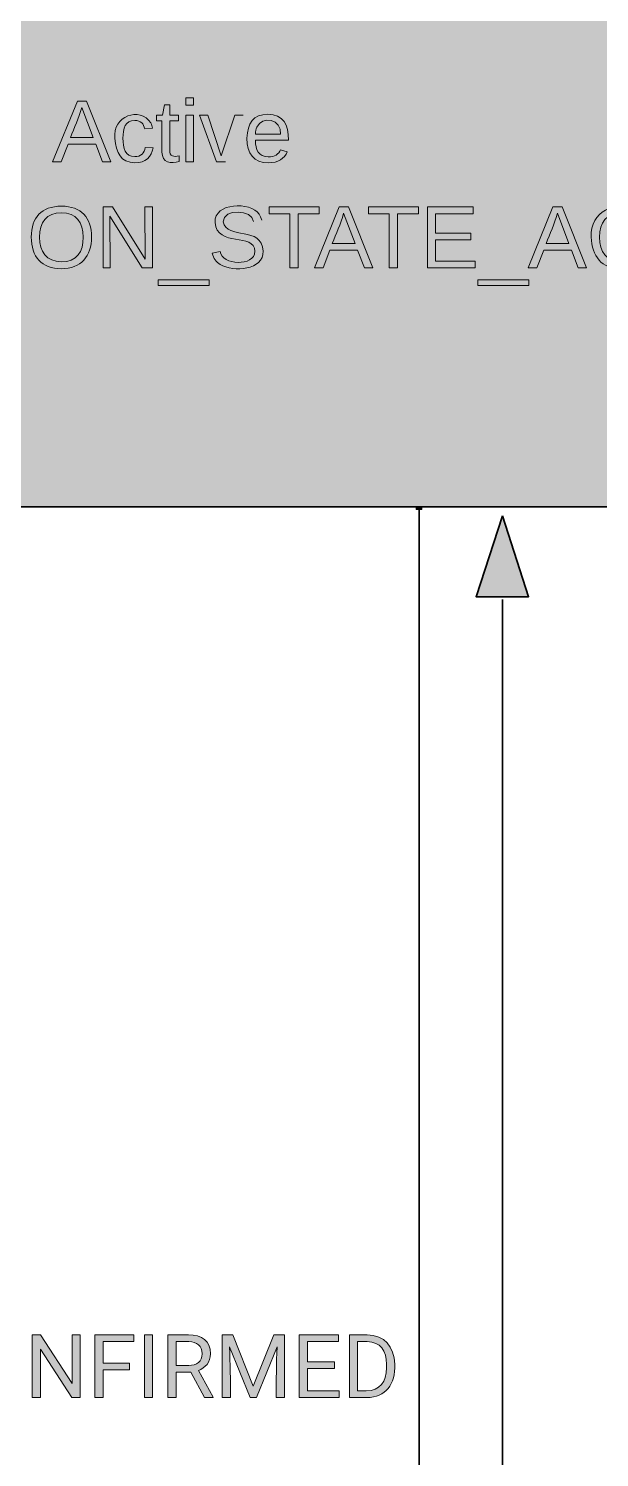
# Model space of a CAD drawing. Extents: x 3 to 1760, y 20 to 1040.
# Drawn here: x 389.2 to 489.8, y 562.4 to 814.2 of the extents above; entities that cross this region are included whole.
import ezdxf

# ---------------------------------------------------------------- set-up
doc = ezdxf.new("R2010")
doc.units = 0
doc.header["$MEASUREMENT"] = 0
doc.layers.add('Layer 1', color=7, linetype='Continuous', lineweight=0)

# ---------------------------------------------------------------- blocks, each defined once
blk = doc.blocks.new('Block_2')
at = {"layer": 'Layer 1'}
for points, knots in [([(402.22, 790.72), (402.22, 790.72), (401.01, 793.83), (401.01, 793.83), (401.01, 793.83), (396.13, 793.83), (396.13, 793.83), (396.13, 793.83), (394.92, 790.72), (394.92, 790.72), (394.92, 790.72), (393.41, 790.72), (393.41, 790.72), (393.41, 790.72), (397.77, 801.44), (397.77, 801.44), (397.77, 801.44), (399.41, 801.44), (399.41, 801.44), (399.41, 801.44), (403.69, 790.72), (403.69, 790.72), (403.69, 790.72), (402.22, 790.72), (402.22, 790.72)], [0, 0, 0, 0, 1, 1, 1, 2, 2, 2, 3, 3, 3, 4, 4, 4, 5, 5, 5, 6, 6, 6, 7, 7, 7, 8, 8, 8, 8]), ([(416.87, 800.7), (416.87, 800.7), (416.87, 802), (416.87, 802), (416.87, 802), (418.25, 802), (418.25, 802), (418.25, 802), (418.25, 800.7), (418.25, 800.7), (418.25, 800.7), (416.87, 800.7), (416.87, 800.7)], [0, 0, 0, 0, 1, 1, 1, 2, 2, 2, 3, 3, 3, 4, 4, 4, 4]), ([(400.58, 795), (400.58, 795), (398.55, 800.31), (398.55, 800.31), (398.03, 798.37), (397.21, 796.77), (396.56, 795), (396.56, 795), (400.58, 795), (400.58, 795)], [0, 0, 0, 0, 1, 1, 1, 2, 2, 2, 3, 3, 3, 3]), ([(407.88, 798.02), (406.15, 798.02), (405.81, 796.6), (405.81, 794.87), (405.81, 793.14), (406.2, 791.63), (407.88, 791.63), (408.92, 791.63), (409.65, 792.23), (409.74, 793.27), (409.74, 793.27), (411.12, 793.19), (411.12, 793.19), (410.86, 791.59), (409.78, 790.55), (407.93, 790.55), (405.38, 790.55), (404.64, 792.32), (404.38, 794.83), (403.95, 798.85), (408.75, 800.49), (410.73, 797.59), (410.91, 797.29), (410.95, 796.99), (411.04, 796.64), (411.04, 796.64), (409.65, 796.51), (409.65, 796.51), (409.48, 797.42), (408.96, 798.02), (407.88, 798.02)], [0, 0, 0, 0, 1, 1, 1, 2, 2, 2, 3, 3, 3, 4, 4, 4, 5, 5, 5, 6, 6, 6, 7, 7, 7, 8, 8, 8, 9, 9, 9, 10, 10, 10, 10]), ([(414.06, 792.75), (413.97, 791.72), (414.84, 791.5), (415.7, 791.8), (415.7, 791.8), (415.7, 790.77), (415.7, 790.77), (414.28, 790.33), (412.68, 790.55), (412.68, 792.45), (412.68, 792.45), (412.68, 797.94), (412.68, 797.94), (412.68, 797.94), (411.73, 797.94), (411.73, 797.94), (411.73, 797.94), (411.73, 798.93), (411.73, 798.93), (411.73, 798.93), (412.76, 798.93), (412.76, 798.93), (412.76, 798.93), (413.15, 800.79), (413.15, 800.79), (413.15, 800.79), (414.06, 800.79), (414.06, 800.79), (414.06, 800.79), (414.06, 798.93), (414.06, 798.93), (414.06, 798.93), (415.57, 798.93), (415.57, 798.93), (415.57, 798.93), (415.57, 797.94), (415.57, 797.94), (415.57, 797.94), (414.06, 797.94), (414.06, 797.94), (414.06, 797.94), (414.06, 792.75), (414.06, 792.75)], [0, 0, 0, 0, 1, 1, 1, 2, 2, 2, 3, 3, 3, 4, 4, 4, 5, 5, 5, 6, 6, 6, 7, 7, 7, 8, 8, 8, 9, 9, 9, 10, 10, 10, 11, 11, 11, 12, 12, 12, 13, 13, 13, 14, 14, 14, 14]), ([(416.87, 790.72), (416.87, 790.72), (416.87, 798.93), (416.87, 798.93), (416.87, 798.93), (418.25, 798.93), (418.25, 798.93), (418.25, 798.93), (418.25, 790.72), (418.25, 790.72), (418.25, 790.72), (416.87, 790.72), (416.87, 790.72)], [0, 0, 0, 0, 1, 1, 1, 2, 2, 2, 3, 3, 3, 4, 4, 4, 4]), ([(423.91, 790.72), (423.91, 790.72), (422.27, 790.72), (422.27, 790.72), (422.27, 790.72), (419.29, 798.93), (419.29, 798.93), (419.29, 798.93), (420.76, 798.93), (420.76, 798.93), (420.76, 798.93), (423.09, 791.8), (423.09, 791.8), (423.09, 791.8), (425.51, 798.93), (425.51, 798.93), (425.51, 798.93), (426.98, 798.93), (426.98, 798.93)], [0, 0, 0, 0, 1, 1, 1, 2, 2, 2, 3, 3, 3, 4, 4, 4, 5, 5, 5, 6, 6, 6, 6]), ([(431.34, 799.1), (434.07, 799.1), (435.06, 797.29), (434.97, 794.52), (434.97, 794.52), (429.14, 794.52), (429.14, 794.52), (429.14, 792.8), (429.75, 791.63), (431.43, 791.59), (432.55, 791.54), (433.29, 792.1), (433.55, 792.84), (433.55, 792.84), (434.76, 792.49), (434.76, 792.49), (434.28, 791.28), (433.16, 790.55), (431.43, 790.55), (428.93, 790.55), (427.63, 792.15), (427.67, 794.87), (427.72, 797.51), (428.8, 799.1), (431.34, 799.1)], [0, 0, 0, 0, 1, 1, 1, 2, 2, 2, 3, 3, 3, 4, 4, 4, 5, 5, 5, 6, 6, 6, 7, 7, 7, 8, 8, 8, 8]), ([(433.59, 795.6), (433.85, 798.2), (430.31, 798.93), (429.4, 796.81), (429.27, 796.51), (429.14, 796.08), (429.14, 795.6), (429.14, 795.6), (433.59, 795.6), (433.59, 795.6)], [0, 0, 0, 0, 1, 1, 1, 2, 2, 2, 3, 3, 3, 3])]:
    blk.add_open_spline(points, degree=3, knots=knots, dxfattribs=at)
blk = doc.blocks.new('Block_1')
at = {"layer": 'Layer 1'}
blk.add_blockref('Block_2', (0, 0), dxfattribs=at)
blk = doc.blocks.new('Block_4')
at = {"layer": 'Layer 1'}
for points, knots in [([(303.75, 780.22), (303.53, 782.3), (298.43, 782.56), (298.39, 780.14), (298.99, 776.9), (305.22, 779.53), (305.43, 774.99), (305.56, 771.62), (300.2, 771.23), (297.87, 772.62), (297.13, 773.05), (296.66, 773.74), (296.44, 774.6), (296.44, 774.6), (297.87, 774.91), (297.87, 774.91), (298.09, 772.49), (303.96, 772.19), (303.96, 774.95), (303.96, 778.32), (297.26, 775.56), (296.96, 780.05), (296.75, 783.59), (303.23, 783.68), (304.7, 781.52), (304.91, 781.22), (305.04, 780.83), (305.17, 780.44)], [0, 0, 0, 0, 1, 1, 1, 2, 2, 2, 3, 3, 3, 4, 4, 4, 5, 5, 5, 6, 6, 6, 7, 7, 7, 8, 8, 8, 9, 9, 9, 9]), ([(324.23, 777.72), (325.74, 777.5), (326.86, 776.72), (326.86, 775.08), (326.86, 771.32), (322.28, 772.14), (318.61, 772.06), (318.61, 772.06), (318.61, 782.77), (318.61, 782.77), (321.89, 782.64), (326.26, 783.51), (326.26, 780.18), (326.26, 778.75), (325.44, 778.02), (324.23, 777.72)], [0, 0, 0, 0, 1, 1, 1, 2, 2, 2, 3, 3, 3, 4, 4, 4, 5, 5, 5, 5]), ([(335.68, 780.22), (335.46, 782.3), (330.36, 782.56), (330.32, 780.14), (330.93, 776.9), (337.15, 779.53), (337.36, 774.99), (337.49, 771.62), (332.13, 771.23), (329.8, 772.62), (329.07, 773.05), (328.59, 773.74), (328.38, 774.6), (328.38, 774.6), (329.8, 774.91), (329.8, 774.91), (330.02, 772.49), (335.89, 772.19), (335.89, 774.95), (335.89, 778.32), (329.2, 775.56), (328.89, 780.05), (328.68, 783.59), (335.16, 783.68), (336.63, 781.52), (336.84, 781.22), (336.97, 780.83), (337.1, 780.44)], [0, 0, 0, 0, 1, 1, 1, 2, 2, 2, 3, 3, 3, 4, 4, 4, 5, 5, 5, 6, 6, 6, 7, 7, 7, 8, 8, 8, 9, 9, 9, 9]), ([(347.22, 779.79), (346.78, 781), (345.7, 781.73), (344.06, 781.73), (341.51, 781.73), (340.3, 780.01), (340.3, 777.46), (340.3, 774.86), (341.55, 773.09), (344.15, 773.09), (346.01, 773.09), (346.83, 774.13), (347.52, 775.34), (347.52, 775.34), (348.68, 774.73), (348.68, 774.73), (347.91, 773.09), (346.48, 771.88), (344.06, 771.88), (340.6, 771.88), (339.01, 774.04), (338.83, 777.46), (338.57, 781.95), (343.11, 784.07), (346.91, 782.25), (347.73, 781.86), (348.25, 781.13), (348.6, 780.27)], [0, 0, 0, 0, 1, 1, 1, 2, 2, 2, 3, 3, 3, 4, 4, 4, 5, 5, 5, 6, 6, 6, 7, 7, 7, 8, 8, 8, 9, 9, 9, 9]), ([(359.31, 779.7), (359.27, 777.93), (358.32, 776.94), (356.72, 776.68), (356.72, 776.68), (359.75, 772.06), (359.75, 772.06), (359.75, 772.06), (358.1, 772.06), (358.1, 772.06), (358.1, 772.06), (355.3, 776.51), (355.3, 776.51), (355.3, 776.51), (351.97, 776.51), (351.97, 776.51), (351.97, 776.51), (351.97, 772.06), (351.97, 772.06), (351.97, 772.06), (350.54, 772.06), (350.54, 772.06), (350.54, 772.06), (350.54, 782.77), (350.54, 782.77), (354.34, 782.64), (359.4, 783.68), (359.31, 779.7)], [0, 0, 0, 0, 1, 1, 1, 2, 2, 2, 3, 3, 3, 4, 4, 4, 5, 5, 5, 6, 6, 6, 7, 7, 7, 8, 8, 8, 9, 9, 9, 9]), ([(366.05, 782.77), (369.81, 782.73), (374.31, 783.42), (374.31, 779.53), (374.31, 776.16), (370.98, 776.07), (367.48, 776.25), (367.48, 776.25), (367.48, 772.06), (367.48, 772.06), (367.48, 772.06), (366.05, 772.06), (366.05, 772.06), (366.05, 772.06), (366.05, 782.77), (366.05, 782.77)], [0, 0, 0, 0, 1, 1, 1, 2, 2, 2, 3, 3, 3, 4, 4, 4, 5, 5, 5, 5]), ([(428.84, 780.22), (428.62, 782.3), (423.52, 782.56), (423.48, 780.14), (424.09, 776.9), (430.31, 779.53), (430.52, 774.99), (430.65, 771.62), (425.3, 771.23), (422.96, 772.62), (422.23, 773.05), (421.75, 773.74), (421.54, 774.6), (421.54, 774.6), (422.96, 774.91), (422.96, 774.91), (423.18, 772.49), (429.05, 772.19), (429.05, 774.95), (429.05, 778.32), (422.36, 775.56), (422.05, 780.05), (421.84, 783.59), (428.32, 783.68), (429.79, 781.52), (430.01, 781.22), (430.13, 780.83), (430.26, 780.44)], [0, 0, 0, 0, 1, 1, 1, 2, 2, 2, 3, 3, 3, 4, 4, 4, 5, 5, 5, 6, 6, 6, 7, 7, 7, 8, 8, 8, 9, 9, 9, 9]), ([(496.72, 779.79), (496.29, 781), (495.21, 781.73), (493.57, 781.73), (491.02, 781.73), (489.81, 780.01), (489.81, 777.46), (489.81, 774.86), (491.06, 773.09), (493.65, 773.09), (495.51, 773.09), (496.33, 774.13), (497.02, 775.34), (497.02, 775.34), (498.19, 774.73), (498.19, 774.73), (497.41, 773.09), (495.99, 771.88), (493.57, 771.88), (490.11, 771.88), (488.51, 774.04), (488.34, 777.46), (488.08, 781.95), (492.62, 784.07), (496.42, 782.25), (497.24, 781.86), (497.76, 781.13), (498.1, 780.27)], [0, 0, 0, 0, 1, 1, 1, 2, 2, 2, 3, 3, 3, 4, 4, 4, 5, 5, 5, 6, 6, 6, 7, 7, 7, 8, 8, 8, 9, 9, 9, 9]), ([(316.15, 776.07), (316.1, 773.27), (314.42, 771.88), (311.65, 771.88), (309.02, 771.88), (307.33, 773.27), (307.33, 775.94), (307.33, 775.94), (307.33, 782.77), (307.33, 782.77), (307.33, 782.77), (308.76, 782.77), (308.76, 782.77), (309.1, 778.93), (307.33, 773.09), (311.65, 773.09), (316.06, 773.09), (314.42, 778.84), (314.72, 782.77), (314.72, 782.77), (316.15, 782.77), (316.15, 782.77), (316.15, 782.77), (316.15, 776.07), (316.15, 776.07)], [0, 0, 0, 0, 1, 1, 1, 2, 2, 2, 3, 3, 3, 4, 4, 4, 5, 5, 5, 6, 6, 6, 7, 7, 7, 8, 8, 8, 8]), ([(320.04, 778.19), (322.2, 778.23), (324.79, 777.8), (324.79, 780.01), (324.79, 782.04), (322.07, 781.56), (320.04, 781.6), (320.04, 781.6), (320.04, 778.19), (320.04, 778.19)], [0, 0, 0, 0, 1, 1, 1, 2, 2, 2, 3, 3, 3, 3]), ([(351.97, 777.63), (354.56, 777.72), (357.89, 777.07), (357.89, 779.66), (357.89, 782.3), (354.43, 781.48), (351.97, 781.6), (351.97, 781.6), (351.97, 777.63), (351.97, 777.63)], [0, 0, 0, 0, 1, 1, 1, 2, 2, 2, 3, 3, 3, 3]), ([(361.86, 772.06), (361.86, 772.06), (361.86, 782.77), (361.86, 782.77), (361.86, 782.77), (363.33, 782.77), (363.33, 782.77), (363.33, 782.77), (363.33, 772.06), (363.33, 772.06), (363.33, 772.06), (361.86, 772.06), (361.86, 772.06)], [0, 0, 0, 0, 1, 1, 1, 2, 2, 2, 3, 3, 3, 4, 4, 4, 4]), ([(367.48, 777.37), (369.94, 777.37), (372.84, 776.9), (372.84, 779.53), (372.84, 782.08), (369.9, 781.56), (367.48, 781.6), (367.48, 781.6), (367.48, 777.37), (367.48, 777.37)], [0, 0, 0, 0, 1, 1, 1, 2, 2, 2, 3, 3, 3, 3]), ([(380.62, 781.56), (380.62, 781.56), (380.62, 772.06), (380.62, 772.06), (380.62, 772.06), (379.15, 772.06), (379.15, 772.06), (379.15, 772.06), (379.15, 781.56), (379.15, 781.56), (379.15, 781.56), (375.47, 781.56), (375.47, 781.56), (375.47, 781.56), (375.47, 782.77), (375.47, 782.77), (375.47, 782.77), (384.29, 782.77), (384.29, 782.77), (384.29, 782.77), (384.29, 781.56), (384.29, 781.56), (384.29, 781.56), (380.62, 781.56), (380.62, 781.56)], [0, 0, 0, 0, 1, 1, 1, 2, 2, 2, 3, 3, 3, 4, 4, 4, 5, 5, 5, 6, 6, 6, 7, 7, 7, 8, 8, 8, 8]), ([(386.02, 772.06), (386.02, 772.06), (386.02, 782.77), (386.02, 782.77), (386.02, 782.77), (387.49, 782.77), (387.49, 782.77), (387.49, 782.77), (387.49, 772.06), (387.49, 772.06), (387.49, 772.06), (386.02, 772.06), (386.02, 772.06)], [0, 0, 0, 0, 1, 1, 1, 2, 2, 2, 3, 3, 3, 4, 4, 4, 4]), ([(394.96, 782.9), (398.46, 782.9), (400.28, 780.91), (400.28, 777.46), (400.28, 774.04), (398.38, 771.88), (394.96, 771.88), (391.46, 771.88), (389.65, 774), (389.65, 777.46), (389.65, 780.91), (391.46, 782.9), (394.96, 782.9)], [0, 0, 0, 0, 1, 1, 1, 2, 2, 2, 3, 3, 3, 4, 4, 4, 4]), ([(394.96, 773.09), (397.68, 773.09), (398.81, 774.86), (398.81, 777.46), (398.81, 780.05), (397.55, 781.73), (394.96, 781.73), (392.33, 781.73), (391.12, 780.05), (391.12, 777.46), (391.12, 774.86), (392.33, 773.14), (394.96, 773.09)], [0, 0, 0, 0, 1, 1, 1, 2, 2, 2, 3, 3, 3, 4, 4, 4, 4]), ([(409.22, 772.06), (409.22, 772.06), (403.52, 781.17), (403.52, 781.17), (403.52, 781.17), (403.56, 772.06), (403.56, 772.06), (403.56, 772.06), (402.31, 772.06), (402.31, 772.06), (402.31, 772.06), (402.31, 782.77), (402.31, 782.77), (402.31, 782.77), (403.99, 782.77), (403.99, 782.77), (403.99, 782.77), (409.74, 773.57), (409.74, 773.57), (409.74, 773.57), (409.65, 782.77), (409.65, 782.77), (409.65, 782.77), (410.99, 782.77), (410.99, 782.77), (410.99, 782.77), (410.99, 772.06), (410.99, 772.06), (410.99, 772.06), (409.22, 772.06), (409.22, 772.06)], [0, 0, 0, 0, 1, 1, 1, 2, 2, 2, 3, 3, 3, 4, 4, 4, 5, 5, 5, 6, 6, 6, 7, 7, 7, 8, 8, 8, 9, 9, 9, 10, 10, 10, 10]), ([(436.7, 781.56), (436.7, 781.56), (436.7, 772.06), (436.7, 772.06), (436.7, 772.06), (435.23, 772.06), (435.23, 772.06), (435.23, 772.06), (435.23, 781.56), (435.23, 781.56), (435.23, 781.56), (431.56, 781.56), (431.56, 781.56), (431.56, 781.56), (431.56, 782.77), (431.56, 782.77), (431.56, 782.77), (440.38, 782.77), (440.38, 782.77), (440.38, 782.77), (440.38, 781.56), (440.38, 781.56), (440.38, 781.56), (436.7, 781.56), (436.7, 781.56)], [0, 0, 0, 0, 1, 1, 1, 2, 2, 2, 3, 3, 3, 4, 4, 4, 5, 5, 5, 6, 6, 6, 7, 7, 7, 8, 8, 8, 8]), ([(448.37, 772.06), (448.37, 772.06), (447.16, 775.17), (447.16, 775.17), (447.16, 775.17), (442.28, 775.17), (442.28, 775.17), (442.28, 775.17), (441.07, 772.06), (441.07, 772.06), (441.07, 772.06), (439.55, 772.06), (439.55, 772.06), (439.55, 772.06), (443.92, 782.77), (443.92, 782.77), (443.92, 782.77), (445.56, 782.77), (445.56, 782.77), (445.56, 782.77), (449.84, 772.06), (449.84, 772.06), (449.84, 772.06), (448.37, 772.06), (448.37, 772.06)], [0, 0, 0, 0, 1, 1, 1, 2, 2, 2, 3, 3, 3, 4, 4, 4, 5, 5, 5, 6, 6, 6, 7, 7, 7, 8, 8, 8, 8]), ([(446.73, 776.33), (446.73, 776.33), (444.7, 781.65), (444.7, 781.65), (444.18, 779.7), (443.36, 778.1), (442.71, 776.33), (442.71, 776.33), (446.73, 776.33), (446.73, 776.33)], [0, 0, 0, 0, 1, 1, 1, 2, 2, 2, 3, 3, 3, 3]), ([(454.2, 781.56), (454.2, 781.56), (454.2, 772.06), (454.2, 772.06), (454.2, 772.06), (452.73, 772.06), (452.73, 772.06), (452.73, 772.06), (452.73, 781.56), (452.73, 781.56), (452.73, 781.56), (449.06, 781.56), (449.06, 781.56), (449.06, 781.56), (449.06, 782.77), (449.06, 782.77), (449.06, 782.77), (457.88, 782.77), (457.88, 782.77), (457.88, 782.77), (457.88, 781.56), (457.88, 781.56), (457.88, 781.56), (454.2, 781.56), (454.2, 781.56)], [0, 0, 0, 0, 1, 1, 1, 2, 2, 2, 3, 3, 3, 4, 4, 4, 5, 5, 5, 6, 6, 6, 7, 7, 7, 8, 8, 8, 8]), ([(459.47, 772.06), (459.47, 772.06), (459.47, 782.77), (459.47, 782.77), (459.47, 782.77), (467.55, 782.77), (467.55, 782.77), (467.55, 782.77), (467.55, 781.56), (467.55, 781.56), (467.55, 781.56), (460.9, 781.56), (460.9, 781.56), (460.9, 781.56), (460.9, 778.15), (460.9, 778.15), (460.9, 778.15), (467.12, 778.15), (467.12, 778.15), (467.12, 778.15), (467.12, 776.98), (467.12, 776.98), (467.12, 776.98), (460.9, 776.98), (460.9, 776.98), (460.9, 776.98), (460.9, 773.22), (460.9, 773.22), (460.9, 773.22), (467.9, 773.22), (467.9, 773.22), (467.9, 773.22), (467.9, 772.06), (467.9, 772.06), (467.9, 772.06), (459.47, 772.06), (459.47, 772.06)], [0, 0, 0, 0, 1, 1, 1, 2, 2, 2, 3, 3, 3, 4, 4, 4, 5, 5, 5, 6, 6, 6, 7, 7, 7, 8, 8, 8, 9, 9, 9, 10, 10, 10, 11, 11, 11, 12, 12, 12, 12]), ([(486.05, 772.06), (486.05, 772.06), (484.84, 775.17), (484.84, 775.17), (484.84, 775.17), (479.96, 775.17), (479.96, 775.17), (479.96, 775.17), (478.75, 772.06), (478.75, 772.06), (478.75, 772.06), (477.23, 772.06), (477.23, 772.06), (477.23, 772.06), (481.6, 782.77), (481.6, 782.77), (481.6, 782.77), (483.24, 782.77), (483.24, 782.77), (483.24, 782.77), (487.52, 772.06), (487.52, 772.06), (487.52, 772.06), (486.05, 772.06), (486.05, 772.06)], [0, 0, 0, 0, 1, 1, 1, 2, 2, 2, 3, 3, 3, 4, 4, 4, 5, 5, 5, 6, 6, 6, 7, 7, 7, 8, 8, 8, 8]), ([(484.41, 776.33), (484.41, 776.33), (482.38, 781.65), (482.38, 781.65), (481.86, 779.7), (481.04, 778.1), (480.39, 776.33), (480.39, 776.33), (484.41, 776.33), (484.41, 776.33)], [0, 0, 0, 0, 1, 1, 1, 2, 2, 2, 3, 3, 3, 3]), ([(504.24, 781.56), (504.24, 781.56), (504.24, 772.06), (504.24, 772.06), (504.24, 772.06), (502.77, 772.06), (502.77, 772.06), (502.77, 772.06), (502.77, 781.56), (502.77, 781.56), (502.77, 781.56), (499.1, 781.56), (499.1, 781.56), (499.1, 781.56), (499.1, 782.77), (499.1, 782.77), (499.1, 782.77), (507.91, 782.77), (507.91, 782.77), (507.91, 782.77), (507.91, 781.56), (507.91, 781.56), (507.91, 781.56), (504.24, 781.56), (504.24, 781.56)], [0, 0, 0, 0, 1, 1, 1, 2, 2, 2, 3, 3, 3, 4, 4, 4, 5, 5, 5, 6, 6, 6, 7, 7, 7, 8, 8, 8, 8]), ([(509.64, 772.06), (509.64, 772.06), (509.64, 782.77), (509.64, 782.77), (509.64, 782.77), (511.11, 782.77), (511.11, 782.77), (511.11, 782.77), (511.11, 772.06), (511.11, 772.06), (511.11, 772.06), (509.64, 772.06), (509.64, 772.06)], [0, 0, 0, 0, 1, 1, 1, 2, 2, 2, 3, 3, 3, 4, 4, 4, 4]), ([(518.46, 772.06), (518.46, 772.06), (516.99, 772.06), (516.99, 772.06), (516.99, 772.06), (512.62, 782.77), (512.62, 782.77), (512.62, 782.77), (514.13, 782.77), (514.13, 782.77), (514.13, 782.77), (517.72, 773.35), (517.72, 773.35), (517.72, 773.35), (521.31, 782.77), (521.31, 782.77), (521.31, 782.77), (522.86, 782.77), (522.86, 782.77)], [0, 0, 0, 0, 1, 1, 1, 2, 2, 2, 3, 3, 3, 4, 4, 4, 5, 5, 5, 6, 6, 6, 6]), ([(524.2, 772.06), (524.2, 772.06), (524.2, 782.77), (524.2, 782.77), (524.2, 782.77), (532.28, 782.77), (532.28, 782.77), (532.28, 782.77), (532.28, 781.56), (532.28, 781.56), (532.28, 781.56), (525.63, 781.56), (525.63, 781.56), (525.63, 781.56), (525.63, 778.15), (525.63, 778.15), (525.63, 778.15), (531.85, 778.15), (531.85, 778.15), (531.85, 778.15), (531.85, 776.98), (531.85, 776.98), (531.85, 776.98), (525.63, 776.98), (525.63, 776.98), (525.63, 776.98), (525.63, 773.22), (525.63, 773.22), (525.63, 773.22), (532.63, 773.22), (532.63, 773.22), (532.63, 773.22), (532.63, 772.06), (532.63, 772.06), (532.63, 772.06), (524.2, 772.06), (524.2, 772.06)], [0, 0, 0, 0, 1, 1, 1, 2, 2, 2, 3, 3, 3, 4, 4, 4, 5, 5, 5, 6, 6, 6, 7, 7, 7, 8, 8, 8, 9, 9, 9, 10, 10, 10, 11, 11, 11, 12, 12, 12, 12]), ([(320.04, 773.22), (322.41, 773.31), (325.39, 772.62), (325.39, 775.17), (325.39, 777.59), (322.37, 776.98), (320.04, 777.07), (320.04, 777.07), (320.04, 773.22), (320.04, 773.22)], [0, 0, 0, 0, 1, 1, 1, 2, 2, 2, 3, 3, 3, 3]), ([(411.99, 768.94), (411.99, 768.94), (411.99, 769.94), (411.99, 769.94), (411.99, 769.94), (421.02, 769.94), (421.02, 769.94), (421.02, 769.94), (421.02, 768.94), (421.02, 768.94), (421.02, 768.94), (411.99, 768.94), (411.99, 768.94)], [0, 0, 0, 0, 1, 1, 1, 2, 2, 2, 3, 3, 3, 4, 4, 4, 4]), ([(468.33, 768.94), (468.33, 768.94), (468.33, 769.94), (468.33, 769.94), (468.33, 769.94), (477.36, 769.94), (477.36, 769.94), (477.36, 769.94), (477.36, 768.94), (477.36, 768.94), (477.36, 768.94), (468.33, 768.94), (468.33, 768.94)], [0, 0, 0, 0, 1, 1, 1, 2, 2, 2, 3, 3, 3, 4, 4, 4, 4])]:
    blk.add_open_spline(points, degree=3, knots=knots, dxfattribs=at)
blk = doc.blocks.new('Block_3')
at = {"layer": 'Layer 1'}
blk.add_blockref('Block_4', (0, 0), dxfattribs=at)
blk = doc.blocks.new('Block_126')
at = {"layer": 'Layer 1', "true_color": 0x282c33, "transparency": 33554687}
h = blk.add_hatch(color=250, dxfattribs=at)
h.dxf.hatch_style = 2
edge = h.paths.add_edge_path()
edge.add_spline(control_points=[(398.29, 572.9), (398.29, 572.9), (396.82, 572.9), (396.82, 572.9), (396.82, 572.9), (391.26, 581.42), (391.26, 581.42), (391.26, 581.42), (391.26, 572.9), (391.26, 572.9), (391.26, 572.9), (389.79, 572.9), (389.79, 572.9), (389.79, 572.9), (389.79, 583.96), (389.79, 583.96), (389.79, 583.96), (391.26, 583.96), (391.26, 583.96), (391.26, 583.96), (396.84, 575.4), (396.84, 575.4), (396.84, 575.4), (396.84, 583.96), (396.84, 583.96), (396.84, 583.96), (398.29, 583.96), (398.29, 583.96), (398.29, 583.96), (398.29, 572.9), (398.29, 572.9)], knot_values=[0, 0, 0, 0, 1, 1, 1, 2, 2, 2, 3, 3, 3, 4, 4, 4, 5, 5, 5, 6, 6, 6, 7, 7, 7, 8, 8, 8, 9, 9, 9, 10, 10, 10, 10], degree=3, periodic=0)
edge.add_line((398.29, 572.9), (398.29, 572.9))
h = blk.add_hatch(color=250, dxfattribs=at)
h.dxf.hatch_style = 2
edge = h.paths.add_edge_path()
edge.add_spline(control_points=[(406.98, 577.79), (406.98, 577.79), (402.34, 577.79), (402.34, 577.79), (402.34, 577.79), (402.34, 572.9), (402.34, 572.9), (402.34, 572.9), (400.88, 572.9), (400.88, 572.9), (400.88, 572.9), (400.88, 583.96), (400.88, 583.96), (400.88, 583.96), (407.73, 583.96), (407.73, 583.96), (407.73, 583.96), (407.73, 582.76), (407.73, 582.76), (407.73, 582.76), (402.34, 582.76), (402.34, 582.76), (402.34, 582.76), (402.34, 578.98), (402.34, 578.98), (402.34, 578.98), (406.98, 578.98), (406.98, 578.98), (406.98, 578.98), (406.98, 577.79), (406.98, 577.79)], knot_values=[0, 0, 0, 0, 1, 1, 1, 2, 2, 2, 3, 3, 3, 4, 4, 4, 5, 5, 5, 6, 6, 6, 7, 7, 7, 8, 8, 8, 9, 9, 9, 10, 10, 10, 10], degree=3, periodic=0)
edge.add_line((406.98, 577.79), (406.98, 577.79))
h = blk.add_hatch(color=250, dxfattribs=at)
h.dxf.hatch_style = 2
edge = h.paths.add_edge_path()
edge.add_spline(control_points=[(411.04, 572.9), (411.04, 572.9), (409.58, 572.9), (409.58, 572.9), (409.58, 572.9), (409.58, 583.96), (409.58, 583.96), (409.58, 583.96), (411.04, 583.96), (411.04, 583.96), (411.04, 583.96), (411.04, 572.9), (411.04, 572.9)], knot_values=[0, 0, 0, 0, 1, 1, 1, 2, 2, 2, 3, 3, 3, 4, 4, 4, 4], degree=3, periodic=0)
edge.add_line((411.04, 572.9), (411.04, 572.9))
h = blk.add_hatch(color=250, dxfattribs=at)
h.dxf.hatch_style = 2
edge = h.paths.add_edge_path()
edge.add_spline(control_points=[(421.24, 580.63), (421.24, 579.11), (420.32, 578.13), (419.13, 577.69), (419.13, 577.69), (421.73, 572.99), (421.73, 572.99), (421.73, 572.99), (421.73, 572.9), (421.73, 572.9), (421.73, 572.9), (420.16, 572.9), (420.16, 572.9), (420.16, 572.9), (417.76, 577.38), (417.76, 577.38), (417.76, 577.38), (415.17, 577.38), (415.17, 577.38), (415.17, 577.38), (415.17, 572.9), (415.17, 572.9), (415.17, 572.9), (413.7, 572.9), (413.7, 572.9), (413.7, 572.9), (413.7, 583.96), (413.7, 583.96), (413.7, 583.96), (417.36, 583.96), (417.36, 583.96), (419.72, 583.98), (421.24, 582.91), (421.24, 580.63)], knot_values=[0, 0, 0, 0, 1, 1, 1, 2, 2, 2, 3, 3, 3, 4, 4, 4, 5, 5, 5, 6, 6, 6, 7, 7, 7, 8, 8, 8, 9, 9, 9, 10, 10, 10, 11, 11, 11, 11], degree=3, periodic=0)
edge = h.paths.add_edge_path()
edge.add_spline(control_points=[(419.78, 580.63), (419.78, 582.05), (418.86, 582.76), (417.4, 582.76), (417.4, 582.76), (415.17, 582.76), (415.17, 582.76), (415.17, 582.76), (415.17, 578.57), (415.17, 578.57), (415.17, 578.57), (417.41, 578.57), (417.41, 578.57), (418.77, 578.55), (419.78, 579.34), (419.78, 580.63)], knot_values=[0, 0, 0, 0, 1, 1, 1, 2, 2, 2, 3, 3, 3, 4, 4, 4, 5, 5, 5, 5], degree=3, periodic=0)
edge.add_line((419.78, 580.63), (419.78, 580.63))
h = blk.add_hatch(color=250, dxfattribs=at)
h.dxf.hatch_style = 2
edge = h.paths.add_edge_path()
edge.add_spline(control_points=[(425.17, 583.96), (425.17, 583.96), (428.78, 574.94), (428.78, 574.94), (428.78, 574.94), (432.4, 583.96), (432.4, 583.96), (432.4, 583.96), (434.29, 583.96), (434.29, 583.96), (434.29, 583.96), (434.29, 572.9), (434.29, 572.9), (434.29, 572.9), (432.83, 572.9), (432.83, 572.9), (432.8, 575.96), (432.86, 578.93), (432.97, 581.86), (432.97, 581.86), (429.34, 572.9), (429.34, 572.9), (429.34, 572.9), (428.22, 572.9), (428.22, 572.9), (428.22, 572.9), (424.6, 581.83), (424.6, 581.83), (424.71, 578.92), (424.77, 575.96), (424.74, 572.9), (424.74, 572.9), (423.29, 572.9), (423.29, 572.9), (423.29, 572.9), (423.29, 583.96), (423.29, 583.96), (423.29, 583.96), (425.17, 583.96), (425.17, 583.96)], knot_values=[0, 0, 0, 0, 1, 1, 1, 2, 2, 2, 3, 3, 3, 4, 4, 4, 5, 5, 5, 6, 6, 6, 7, 7, 7, 8, 8, 8, 9, 9, 9, 10, 10, 10, 11, 11, 11, 12, 12, 12, 13, 13, 13, 13], degree=3, periodic=0)
edge.add_line((425.17, 583.96), (425.17, 583.96))
h = blk.add_hatch(color=250, dxfattribs=at)
h.dxf.hatch_style = 2
edge = h.paths.add_edge_path()
edge.add_spline(control_points=[(443.12, 578.01), (443.12, 578.01), (438.32, 578.01), (438.32, 578.01), (438.32, 578.01), (438.32, 574.09), (438.32, 574.09), (438.32, 574.09), (443.89, 574.09), (443.89, 574.09), (443.89, 574.09), (443.89, 572.9), (443.89, 572.9), (443.89, 572.9), (436.87, 572.9), (436.87, 572.9), (436.87, 572.9), (436.87, 583.96), (436.87, 583.96), (436.87, 583.96), (443.82, 583.96), (443.82, 583.96), (443.82, 583.96), (443.82, 582.76), (443.82, 582.76), (443.82, 582.76), (438.32, 582.76), (438.32, 582.76), (438.32, 582.76), (438.32, 579.21), (438.32, 579.21), (438.32, 579.21), (443.12, 579.21), (443.12, 579.21), (443.12, 579.21), (443.12, 578.01), (443.12, 578.01)], knot_values=[0, 0, 0, 0, 1, 1, 1, 2, 2, 2, 3, 3, 3, 4, 4, 4, 5, 5, 5, 6, 6, 6, 7, 7, 7, 8, 8, 8, 9, 9, 9, 10, 10, 10, 11, 11, 11, 12, 12, 12, 12], degree=3, periodic=0)
edge.add_line((443.12, 578.01), (443.12, 578.01))
h = blk.add_hatch(color=250, dxfattribs=at)
h.dxf.hatch_style = 2
edge = h.paths.add_edge_path()
edge.add_spline(control_points=[(453.71, 578.8), (453.83, 575.16), (452.14, 573.01), (448.77, 572.9), (448.77, 572.9), (445.71, 572.9), (445.71, 572.9), (445.71, 572.9), (445.71, 583.96), (445.71, 583.96), (445.71, 583.96), (448.83, 583.96), (448.83, 583.96), (451.93, 583.89), (453.59, 581.92), (453.71, 578.8)], knot_values=[0, 0, 0, 0, 1, 1, 1, 2, 2, 2, 3, 3, 3, 4, 4, 4, 5, 5, 5, 5], degree=3, periodic=0)
edge = h.paths.add_edge_path()
edge.add_spline(control_points=[(452.26, 578.77), (452.28, 581.14), (451.13, 582.74), (448.87, 582.76), (448.87, 582.76), (447.17, 582.76), (447.17, 582.76), (447.17, 582.76), (447.17, 574.09), (447.17, 574.09), (447.17, 574.09), (448.7, 574.09), (448.7, 574.09), (451.04, 574.09), (452.29, 575.68), (452.26, 578.13), (452.26, 578.13), (452.26, 578.77), (452.26, 578.77)], knot_values=[0, 0, 0, 0, 1, 1, 1, 2, 2, 2, 3, 3, 3, 4, 4, 4, 5, 5, 5, 6, 6, 6, 6], degree=3, periodic=0)
edge.add_line((452.26, 578.77), (452.26, 578.77))
at = {"layer": 'Layer 1'}
for points, knots in [([(398.29, 572.9), (398.29, 572.9), (396.82, 572.9), (396.82, 572.9), (396.82, 572.9), (391.26, 581.42), (391.26, 581.42), (391.26, 581.42), (391.26, 572.9), (391.26, 572.9), (391.26, 572.9), (389.79, 572.9), (389.79, 572.9), (389.79, 572.9), (389.79, 583.96), (389.79, 583.96), (389.79, 583.96), (391.26, 583.96), (391.26, 583.96), (391.26, 583.96), (396.84, 575.4), (396.84, 575.4), (396.84, 575.4), (396.84, 583.96), (396.84, 583.96), (396.84, 583.96), (398.29, 583.96), (398.29, 583.96), (398.29, 583.96), (398.29, 572.9), (398.29, 572.9)], [0, 0, 0, 0, 1, 1, 1, 2, 2, 2, 3, 3, 3, 4, 4, 4, 5, 5, 5, 6, 6, 6, 7, 7, 7, 8, 8, 8, 9, 9, 9, 10, 10, 10, 10]), ([(406.98, 577.79), (406.98, 577.79), (402.34, 577.79), (402.34, 577.79), (402.34, 577.79), (402.34, 572.9), (402.34, 572.9), (402.34, 572.9), (400.88, 572.9), (400.88, 572.9), (400.88, 572.9), (400.88, 583.96), (400.88, 583.96), (400.88, 583.96), (407.73, 583.96), (407.73, 583.96), (407.73, 583.96), (407.73, 582.76), (407.73, 582.76), (407.73, 582.76), (402.34, 582.76), (402.34, 582.76), (402.34, 582.76), (402.34, 578.98), (402.34, 578.98), (402.34, 578.98), (406.98, 578.98), (406.98, 578.98), (406.98, 578.98), (406.98, 577.79), (406.98, 577.79)], [0, 0, 0, 0, 1, 1, 1, 2, 2, 2, 3, 3, 3, 4, 4, 4, 5, 5, 5, 6, 6, 6, 7, 7, 7, 8, 8, 8, 9, 9, 9, 10, 10, 10, 10]), ([(411.04, 572.9), (411.04, 572.9), (409.58, 572.9), (409.58, 572.9), (409.58, 572.9), (409.58, 583.96), (409.58, 583.96), (409.58, 583.96), (411.04, 583.96), (411.04, 583.96), (411.04, 583.96), (411.04, 572.9), (411.04, 572.9)], [0, 0, 0, 0, 1, 1, 1, 2, 2, 2, 3, 3, 3, 4, 4, 4, 4]), ([(421.24, 580.63), (421.24, 579.11), (420.32, 578.13), (419.13, 577.69), (419.13, 577.69), (421.73, 572.99), (421.73, 572.99), (421.73, 572.99), (421.73, 572.9), (421.73, 572.9), (421.73, 572.9), (420.16, 572.9), (420.16, 572.9), (420.16, 572.9), (417.76, 577.38), (417.76, 577.38), (417.76, 577.38), (415.17, 577.38), (415.17, 577.38), (415.17, 577.38), (415.17, 572.9), (415.17, 572.9), (415.17, 572.9), (413.7, 572.9), (413.7, 572.9), (413.7, 572.9), (413.7, 583.96), (413.7, 583.96), (413.7, 583.96), (417.36, 583.96), (417.36, 583.96), (419.72, 583.98), (421.24, 582.91), (421.24, 580.63)], [0, 0, 0, 0, 1, 1, 1, 2, 2, 2, 3, 3, 3, 4, 4, 4, 5, 5, 5, 6, 6, 6, 7, 7, 7, 8, 8, 8, 9, 9, 9, 10, 10, 10, 11, 11, 11, 11]), ([(419.78, 580.63), (419.78, 582.05), (418.86, 582.76), (417.4, 582.76), (417.4, 582.76), (415.17, 582.76), (415.17, 582.76), (415.17, 582.76), (415.17, 578.57), (415.17, 578.57), (415.17, 578.57), (417.41, 578.57), (417.41, 578.57), (418.77, 578.55), (419.78, 579.34), (419.78, 580.63)], [0, 0, 0, 0, 1, 1, 1, 2, 2, 2, 3, 3, 3, 4, 4, 4, 5, 5, 5, 5]), ([(425.17, 583.96), (425.17, 583.96), (428.78, 574.94), (428.78, 574.94), (428.78, 574.94), (432.4, 583.96), (432.4, 583.96), (432.4, 583.96), (434.29, 583.96), (434.29, 583.96), (434.29, 583.96), (434.29, 572.9), (434.29, 572.9), (434.29, 572.9), (432.83, 572.9), (432.83, 572.9), (432.8, 575.96), (432.86, 578.93), (432.97, 581.86), (432.97, 581.86), (429.34, 572.9), (429.34, 572.9), (429.34, 572.9), (428.22, 572.9), (428.22, 572.9), (428.22, 572.9), (424.6, 581.83), (424.6, 581.83), (424.71, 578.92), (424.77, 575.96), (424.74, 572.9), (424.74, 572.9), (423.29, 572.9), (423.29, 572.9), (423.29, 572.9), (423.29, 583.96), (423.29, 583.96), (423.29, 583.96), (425.17, 583.96), (425.17, 583.96)], [0, 0, 0, 0, 1, 1, 1, 2, 2, 2, 3, 3, 3, 4, 4, 4, 5, 5, 5, 6, 6, 6, 7, 7, 7, 8, 8, 8, 9, 9, 9, 10, 10, 10, 11, 11, 11, 12, 12, 12, 13, 13, 13, 13]), ([(443.12, 578.01), (443.12, 578.01), (438.32, 578.01), (438.32, 578.01), (438.32, 578.01), (438.32, 574.09), (438.32, 574.09), (438.32, 574.09), (443.89, 574.09), (443.89, 574.09), (443.89, 574.09), (443.89, 572.9), (443.89, 572.9), (443.89, 572.9), (436.87, 572.9), (436.87, 572.9), (436.87, 572.9), (436.87, 583.96), (436.87, 583.96), (436.87, 583.96), (443.82, 583.96), (443.82, 583.96), (443.82, 583.96), (443.82, 582.76), (443.82, 582.76), (443.82, 582.76), (438.32, 582.76), (438.32, 582.76), (438.32, 582.76), (438.32, 579.21), (438.32, 579.21), (438.32, 579.21), (443.12, 579.21), (443.12, 579.21), (443.12, 579.21), (443.12, 578.01), (443.12, 578.01)], [0, 0, 0, 0, 1, 1, 1, 2, 2, 2, 3, 3, 3, 4, 4, 4, 5, 5, 5, 6, 6, 6, 7, 7, 7, 8, 8, 8, 9, 9, 9, 10, 10, 10, 11, 11, 11, 12, 12, 12, 12]), ([(453.71, 578.8), (453.83, 575.16), (452.14, 573.01), (448.77, 572.9), (448.77, 572.9), (445.71, 572.9), (445.71, 572.9), (445.71, 572.9), (445.71, 583.96), (445.71, 583.96), (445.71, 583.96), (448.83, 583.96), (448.83, 583.96), (451.93, 583.89), (453.59, 581.92), (453.71, 578.8)], [0, 0, 0, 0, 1, 1, 1, 2, 2, 2, 3, 3, 3, 4, 4, 4, 5, 5, 5, 5]), ([(452.26, 578.77), (452.28, 581.14), (451.13, 582.74), (448.87, 582.76), (448.87, 582.76), (447.17, 582.76), (447.17, 582.76), (447.17, 582.76), (447.17, 574.09), (447.17, 574.09), (447.17, 574.09), (448.7, 574.09), (448.7, 574.09), (451.04, 574.09), (452.29, 575.68), (452.26, 578.13), (452.26, 578.13), (452.26, 578.77), (452.26, 578.77)], [0, 0, 0, 0, 1, 1, 1, 2, 2, 2, 3, 3, 3, 4, 4, 4, 5, 5, 5, 6, 6, 6, 6])]:
    blk.add_open_spline(points, degree=3, knots=knots, dxfattribs=at)
blk = doc.blocks.new('Block_125')
at = {"layer": 'Layer 1'}
blk.add_blockref('Block_126', (0, 0), dxfattribs=at)
blk = doc.blocks.new('Block_0')
at = {"layer": 'Layer 1', "true_color": 0x75b2ff, "transparency": 33554687}
h = blk.add_hatch(color=151, dxfattribs=at)
h.dxf.hatch_style = 2
edge = h.paths.add_edge_path()
edge.add_spline(control_points=[(300.01, 840), (287.87, 840), (278.01, 830.14), (278.01, 818), (278.01, 818), (278.01, 751.95), (278.01, 751.95), (278.01, 739.79), (287.87, 729.93), (300.01, 729.93), (300.01, 729.93), (528.34, 729.93), (528.34, 729.93), (540.5, 729.93), (550.34, 739.79), (550.34, 751.95), (550.34, 751.95), (550.34, 818), (550.34, 818), (550.34, 830.14), (540.5, 840), (528.34, 840), (528.34, 840), (300.01, 840), (300.01, 840)], knot_values=[0, 0, 0, 0, 1, 1, 1, 2, 2, 2, 3, 3, 3, 4, 4, 4, 5, 5, 5, 6, 6, 6, 7, 7, 7, 8, 8, 8, 8], degree=3, periodic=0)
at = {"layer": 'Layer 1', "true_color": 0x666666, "transparency": 33554687}
h = blk.add_hatch(color=251, dxfattribs=at)
h.dxf.hatch_style = 2
edge = h.paths.add_edge_path()
edge.add_spline(control_points=[(458.51, 729.42), (458.51, 729.42), (457.51, 729.42), (457.51, 729.42), (457.51, 729.42), (457.51, 729.92), (457.51, 729.92), (457.51, 729.92), (458.51, 729.92), (458.51, 729.92), (458.51, 729.92), (458.51, 729.42), (458.51, 729.42)], knot_values=[0, 0, 0, 0, 1, 1, 1, 2, 2, 2, 3, 3, 3, 4, 4, 4, 4], degree=3, periodic=0)
h = blk.add_hatch(color=251, dxfattribs=at)
h.dxf.hatch_style = 2
edge = h.paths.add_edge_path()
edge.add_spline(control_points=[(472.68, 728.3), (472.68, 728.3), (477.31, 714.05), (477.31, 714.05), (477.31, 714.05), (468.04, 714.05), (468.04, 714.05), (468.04, 714.05), (472.68, 728.3), (472.68, 728.3)], knot_values=[0, 0, 0, 0, 1, 1, 1, 2, 2, 2, 3, 3, 3, 3], degree=3, periodic=0)
at = {"layer": 'Layer 1', "color": 18, "lineweight": 35, "true_color": 0x000000}
blk.add_open_spline([(300.01, 840), (287.87, 840), (278.01, 830.14), (278.01, 818), (278.01, 818), (278.01, 751.95), (278.01, 751.95), (278.01, 739.79), (287.87, 729.93), (300.01, 729.93), (300.01, 729.93), (528.34, 729.93), (528.34, 729.93), (540.5, 729.93), (550.34, 739.79), (550.34, 751.95), (550.34, 751.95), (550.34, 818), (550.34, 818), (550.34, 830.14), (540.5, 840), (528.34, 840), (528.34, 840), (300.01, 840), (300.01, 840)], degree=3, knots=[0, 0, 0, 0, 1, 1, 1, 2, 2, 2, 3, 3, 3, 4, 4, 4, 5, 5, 5, 6, 6, 6, 7, 7, 7, 8, 8, 8, 8], dxfattribs=at)
at = {"layer": 'Layer 1', "color": 251, "lineweight": 35, "true_color": 0x666666}
for points, knots in [([(458.01, 729.43), (458.01, 729.43), (458.01, 542.8), (458.01, 542.8), (458.01, 536.17), (452.64, 530.8), (446.01, 530.8), (446.01, 530.8), (140.01, 530.8), (140.01, 530.8), (133.39, 530.8), (128.01, 536.17), (128.01, 542.8), (128.01, 542.8), (128.01, 772.97), (128.01, 772.97), (128.01, 779.6), (133.39, 784.97), (140.01, 784.97), (140.01, 784.97), (261.63, 784.97), (261.63, 784.97)], [0, 0, 0, 0, 1, 1, 1, 2, 2, 2, 3, 3, 3, 4, 4, 4, 5, 5, 5, 6, 6, 6, 7, 7, 7, 7]), ([(472.68, 728.3), (472.68, 728.3), (477.31, 714.05), (477.31, 714.05), (477.31, 714.05), (468.04, 714.05), (468.04, 714.05), (468.04, 714.05), (472.68, 728.3), (472.68, 728.3)], [0, 0, 0, 0, 1, 1, 1, 2, 2, 2, 3, 3, 3, 3])]:
    blk.add_open_spline(points, degree=3, knots=knots, dxfattribs=at)
at = {"layer": 'Layer 1', "color": 251, "lineweight": 0, "true_color": 0x666666}
blk.add_open_spline([(458.51, 729.42), (458.51, 729.42), (457.51, 729.42), (457.51, 729.42), (457.51, 729.42), (457.51, 729.92), (457.51, 729.92), (457.51, 729.92), (458.51, 729.92), (458.51, 729.92), (458.51, 729.92), (458.51, 729.42), (458.51, 729.42)], degree=3, knots=[0, 0, 0, 0, 1, 1, 1, 2, 2, 2, 3, 3, 3, 4, 4, 4, 4], dxfattribs=at)
at = {"layer": 'Layer 1', "color": 251, "lineweight": 35, "true_color": 0x666666}
blk.add_open_spline([(472.68, 180.5), (472.68, 180.5), (472.68, 713.55), (472.68, 713.55)], degree=3, dxfattribs=at)
at = {"layer": 'Layer 1'}
for name in ['Block_1', 'Block_3', 'Block_125']:
    blk.add_blockref(name, (0, 0), dxfattribs=at)

msp = doc.modelspace()

# ---------------------------------------------------------------- block references
at = {"layer": 'Layer 1'}
msp.add_blockref('Block_0', (0, 0), dxfattribs=at)

doc.saveas('drawing.dxf')
